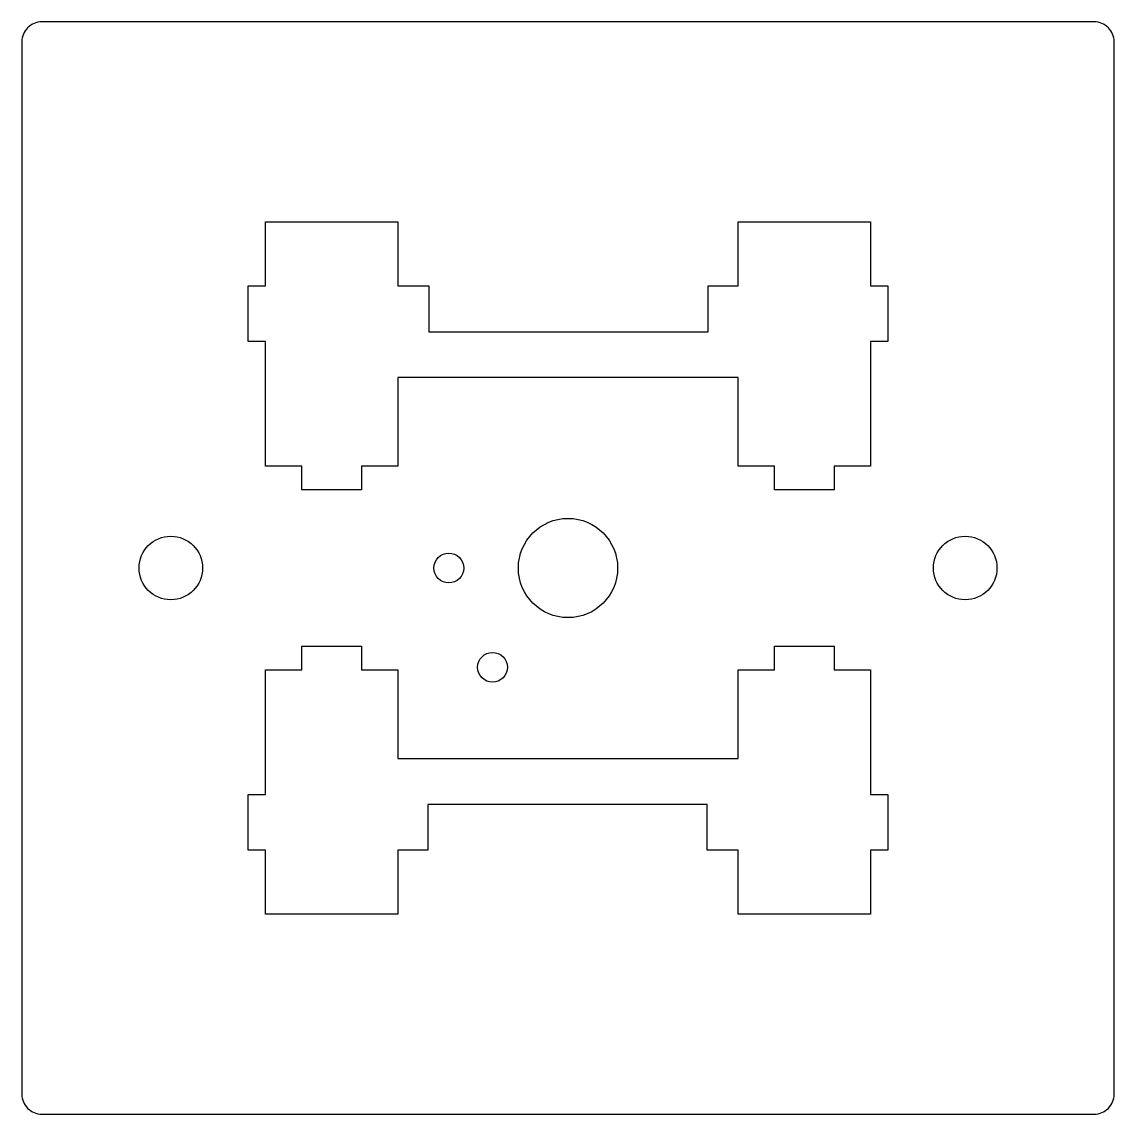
# Model space of a CAD drawing. Header units: millimetres. Extents: x 0.1 to 55.1, y -4.6 to 50.4.
import ezdxf

# ---------------------------------------------------------------- set-up
doc = ezdxf.new("R2010")
doc.units = ezdxf.units.MM
doc.layers.get('0').update_dxf_attribs({"linetype": 'CONTINUOUS'})

msp = doc.modelspace()

# ---------------------------------------------------------------- linework, layer by layer
msp.add_lwpolyline([(1.058, 50.404, 0.414214), (0.058, 49.404), (0.058, -3.596, 0.414214), (1.058, -4.596), (54.058, -4.596, 0.414214), (55.058, -3.596), (55.058, 49.404, 0.414214), (54.058, 50.404)], format="xyb", close=True)
for points in [[(34.608, 34.804), (34.608, 37.104), (36.133, 37.104), (36.133, 40.334), (42.783, 40.334), (42.783, 37.104), (43.658, 37.104), (43.658, 34.304), (42.783, 34.304), (42.783, 28.034), (40.958, 28.034), (40.958, 26.834), (37.958, 26.834), (37.958, 28.034), (36.133, 28.034), (36.133, 32.504), (18.983, 32.504), (18.983, 28.034), (17.158, 28.034), (17.158, 26.834), (14.158, 26.834), (14.158, 28.034), (12.333, 28.034), (12.333, 34.304), (11.458, 34.304), (11.458, 37.104), (12.333, 37.104), (12.333, 40.334), (18.983, 40.334), (18.983, 37.104), (20.558, 37.104), (20.558, 34.804)], [(20.508, 11.004), (20.508, 8.704), (18.983, 8.704), (18.983, 5.474), (12.333, 5.474), (12.333, 8.704), (11.458, 8.704), (11.458, 11.504), (12.333, 11.504), (12.333, 17.774), (14.158, 17.774), (14.158, 18.974), (17.158, 18.974), (17.158, 17.774), (18.983, 17.774), (18.983, 13.304), (36.133, 13.304), (36.133, 17.774), (37.958, 17.774), (37.958, 18.974), (40.958, 18.974), (40.958, 17.774), (42.783, 17.774), (42.783, 11.504), (43.658, 11.504), (43.658, 8.704), (42.783, 8.704), (42.783, 5.474), (36.133, 5.474), (36.133, 8.704), (34.558, 8.704), (34.558, 11.004)]]:
    msp.add_lwpolyline(points, close=True)
for centre, radius in [((27.558, 22.904), 2.5), ((7.558, 22.904), 1.6), ((47.558, 22.904), 1.6), ((21.558, 22.904), 0.75), ((23.758, 17.904), 0.75)]:
    msp.add_circle(centre, radius)

doc.saveas('drawing.dxf')
